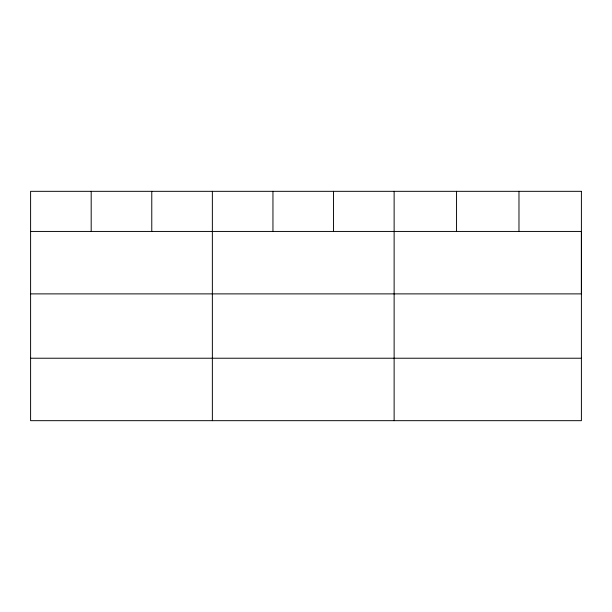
<?xml version="1.0" encoding="UTF-8"?>
<svg xmlns="http://www.w3.org/2000/svg" width="612" height="612" viewBox="0 0 612 612"><rect width="100%" height="100%" fill="white"/><g stroke="black" fill="none" stroke-linecap="round" stroke-linejoin="round"><path stroke-width="0.92" d="M30.6 231.435L581.4 231.435L581.4 293.882L30.6 293.882M30.6 358.227L581.4 358.227M518.976 191.327L518.976 231.435M456.552 191.327L456.552 231.435M394.128 191.327L394.128 420.673M333.54 191.327L333.54 231.435M272.952 191.327L272.952 231.435M212.364 191.327L212.364 420.673M151.776 191.327L151.776 231.435M91.188 191.327L91.188 231.435M581.4 191.327L30.6 191.327L30.6 420.673L581.4 420.673L581.4 191.327"/></g></svg>
